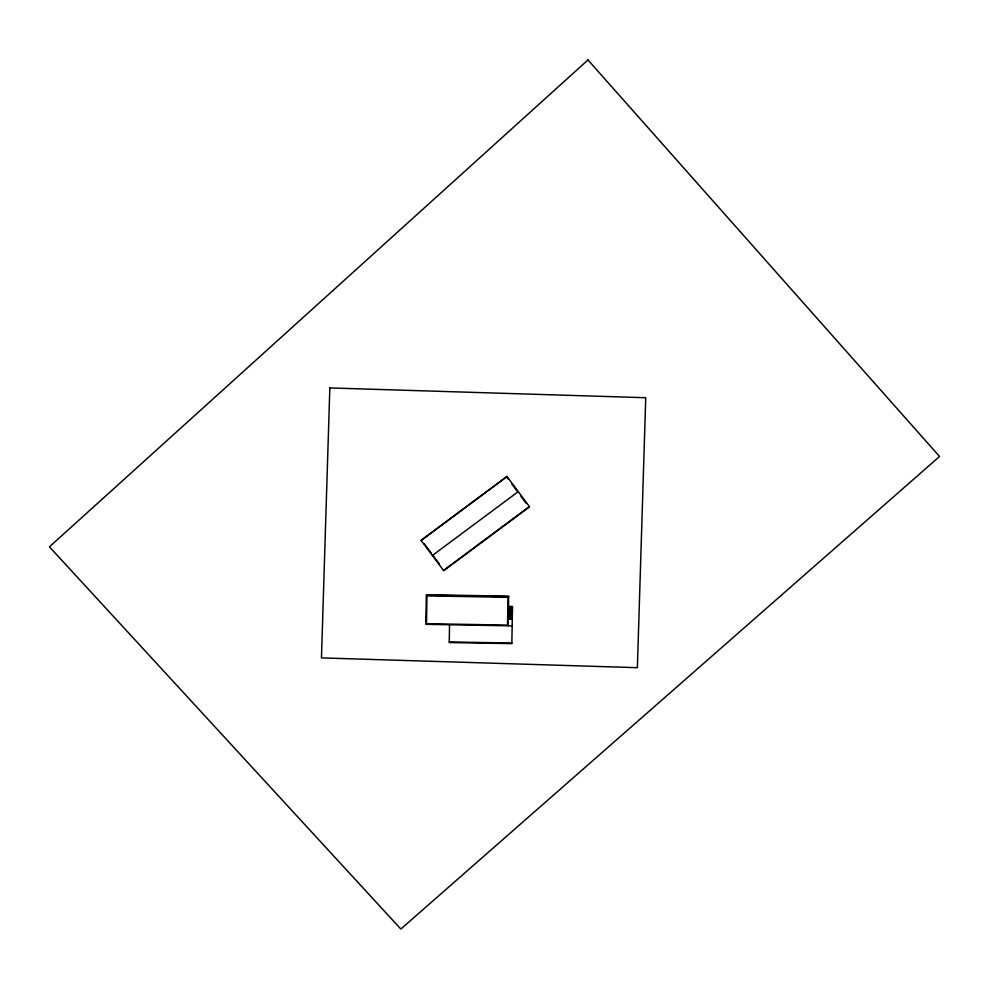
<?xml version="1.0" encoding="UTF-8"?>
<svg xmlns="http://www.w3.org/2000/svg" width="989" height="989" viewBox="0 0 989 989"><rect width="100%" height="100%" fill="white"/><g stroke="black" fill="none" stroke-linecap="round" stroke-linejoin="round"><path stroke-width="1.48" d="M449.538 624.764L449.229 642.541L511.845 643.641L512.5 606.442L508.507 606.368M508.161 625.79L508.68 596.157L426.333 594.71L425.814 624.343L512.154 625.864M421.203 540.476L507.085 476.599M432.378 555.484L518.248 491.62M443.492 570.43L529.362 506.566M435.469 595.366L482.743 596.206M491.904 596.367L508.68 596.651M508.482 607.79L512.475 607.864M508.457 609.273L512.45 609.348M508.433 610.707L512.413 610.769M508.408 612.129L512.389 612.203M508.383 613.563L512.364 613.625M508.358 614.985L512.339 615.059M508.321 616.407L512.314 616.481M508.297 617.841L512.29 617.902M508.272 619.262L512.265 619.337M508.235 621.636L508.173 625.011M449.241 641.923L511.857 643.023M506.591 476.97L508.371 479.368M511.931 484.165L517.284 491.348M520.844 496.144L526.197 503.339M424.306 543.752L431.439 553.333M433.219 555.731L439.462 564.113M426.976 595.885L426.494 623.688L507.505 625.11L507.987 597.319L426.976 595.885M329.832 387.935L321.462 657.895L637.373 667.686L645.743 397.726L329.832 387.935M587.961 59.958L49.45 546.83L400.842 929.042L939.55 456.473L587.961 59.958M506.937 476.401L421.067 540.278L443.69 570.69L529.56 506.825L506.937 476.401"/></g></svg>
